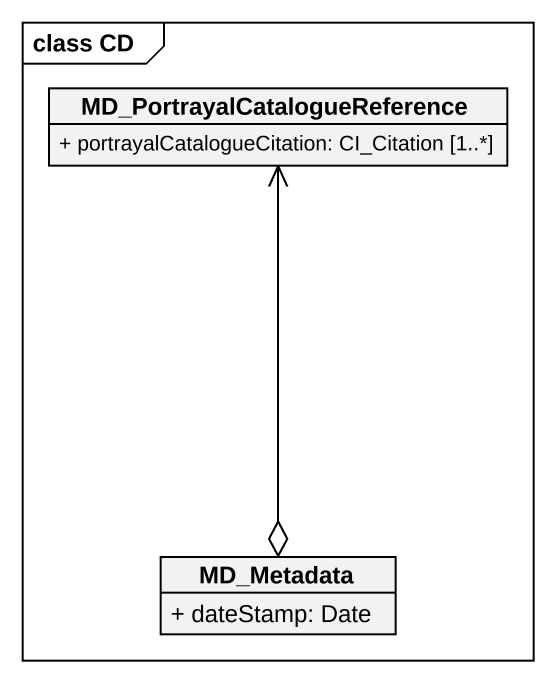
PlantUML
@startuml
mainframe class CD
hide circle
hide empty members
skinparam classAttributeIconSize 0
class "MD_PortrayalCatalogueReference" as MD_PortrayalCatalogueReferen {
  + portrayalCatalogueCitation: CI_Citation [1..*]
}
class MD_Metadata {
  + dateStamp: Date
}
MD_Metadata o-up-> MD_PortrayalCatalogueReferen
@enduml
